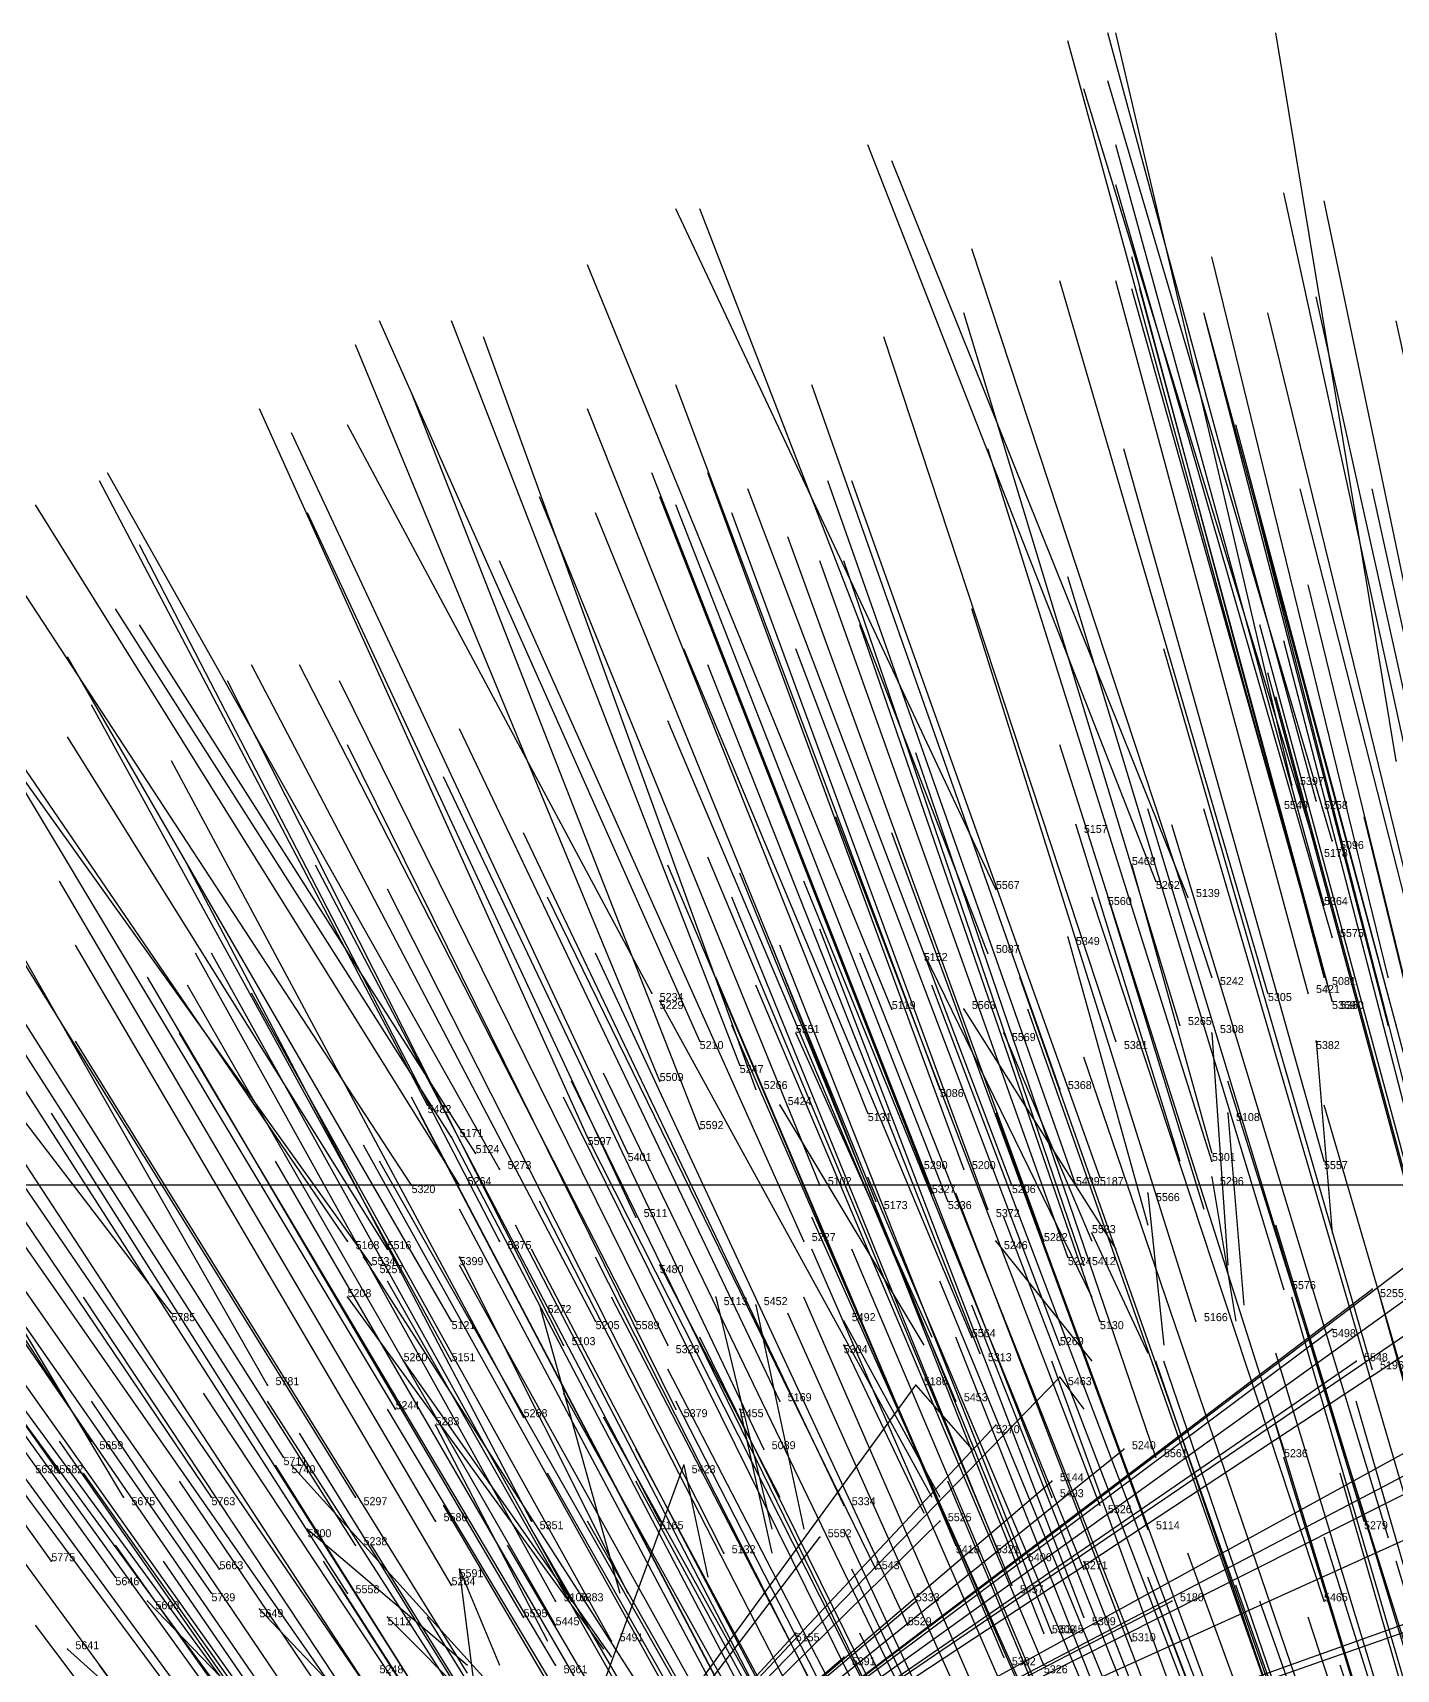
# Model space of a CAD drawing. Extents: x -0.5 to 0.59, y -0.5 to 0.59.
# Drawn here: x -0.2843 to -0.114, y 0.3705 to 0.575 of the extents above; entities that cross this region are included whole.
import ezdxf

# ---------------------------------------------------------------- set-up
doc = ezdxf.new("R2010")
doc.units = 0
for name, color, linetype in [('Clients', 3, 'CONTINUOUS'), ('Facilities', 3, 'CONTINUOUS'), ('Facilities_lines', 3, 'CONTINUOUS'), ('Min_max_boxes', 1, 'CONTINUOUS'), ('Normals', 1, 'CONTINUOUS'), ('Source_points', 5, 'CONTINUOUS'), ('Text', 3, 'CONTINUOUS')]:
    doc.layers.add(name, color=color, linetype=linetype)

msp = doc.modelspace()

# ---------------------------------------------------------------- linework, layer by layer
at = {"layer": 'Clients', "color": 5}
for p in [(-0.117, 0.418, -1.25), (-0.122, 0.413, -1.25), (-0.119, 0.409, -1.25), (-0.156, 0.407, -1.25), (-0.174, 0.406, -1.25), (-0.164, 0.401, -1.25), (-0.148, 0.398, -1.25), (-0.203, 0.396, -1.25), (-0.157, 0.394, -1.25), (-0.171, 0.389, -1.25), (-0.186, 0.387, -1.25), (-0.231, 0.383, -1.25), (-0.174, 0.379, -1.25), (-0.142, 0.379, -1.25), (-0.189, 0.375, -1.25), (-0.183, 0.372, -1.25)]:
    msp.add_point(p, dxfattribs=at)
at = {"layer": 'Facilities', "color": 3}
for p in [(-0.114, 0.484, -1.242), (-0.127, 0.481, -1.244), (-0.129, 0.479, -1.24), (-0.124, 0.479, -1.237), (-0.154, 0.476, -1.25), (-0.124, 0.473, -1.222), (-0.122, 0.474, -1.223), (-0.147, 0.471, -1.25), (-0.144, 0.469, -1.226), (-0.164, 0.468, -1.24), (-0.15, 0.467, -1.25), (-0.14, 0.467, -1.219), (-0.123, 0.466, -1.206), (-0.155, 0.462, -1.25), (-0.122, 0.462, -1.195), (-0.173, 0.46, -1.25), (-0.165, 0.46, -1.222), (-0.137, 0.457, -1.192), (-0.123, 0.457, -1.183), (-0.115, 0.457, -1.179), (-0.207, 0.455, -1.25), (-0.206, 0.454, -1.25), (-0.13, 0.455, -1.183), (-0.125, 0.455, -1.18), (-0.122, 0.454, -1.175), (-0.122, 0.454, -1.175), (-0.177, 0.453, -1.217), (-0.168, 0.453, -1.25), (-0.189, 0.45, -1.25), (-0.163, 0.45, -1.25), (-0.141, 0.451, -1.182), (-0.137, 0.45, -1.25), (-0.115, 0.451, -1.163), (-0.114, 0.451, -1.163), (-0.201, 0.449, -1.229), (-0.149, 0.449, -1.182), (-0.124, 0.449, -1.25), (-0.196, 0.446, -1.217), (-0.206, 0.444, -1.225), (-0.194, 0.443, -1.209), (-0.171, 0.443, -1.187), (-0.156, 0.443, -1.175), (-0.235, 0.441, -1.25), (-0.191, 0.441, -1.25), (-0.18, 0.44, -1.188), (-0.135, 0.44, -1.25), (-0.201, 0.438, -1.205), (-0.232, 0.437, -1.25), (-0.215, 0.437, -1.217), (-0.229, 0.435, -1.25), (-0.21, 0.435, -1.208), (-0.137, 0.434, -1.138), (-0.123, 0.434, -1.127), (-0.226, 0.433, -1.221), (-0.173, 0.433, -1.167), (-0.168, 0.433, -1.161), (-0.151, 0.432, -1.143), (-0.137, 0.432, -1.25), (-0.237, 0.431, -1.23), (-0.231, 0.431, -1.224), (-0.186, 0.431, -1.175), (-0.172, 0.43, -1.159), (-0.162, 0.431, -1.151), (-0.154, 0.431, -1.145), (-0.145, 0.43, -1.25), (-0.179, 0.429, -1.161), (-0.17, 0.429, -1.153), (-0.165, 0.428, -1.147), (-0.209, 0.427, -1.19), (-0.245, 0.424, -1.224), (-0.226, 0.424, -1.2), (-0.188, 0.424, -1.159), (-0.164, 0.424, -1.25), (-0.158, 0.424, -1.132), (-0.152, 0.425, -1.25), (-0.243, 0.422, -1.25), (-0.24, 0.423, -1.25), (-0.231, 0.422, -1.25), (-0.155, 0.422, -1.124), (-0.242, 0.421, -1.214), (-0.206, 0.421, -1.25), (-0.153, 0.421, -1.121), (-0.128, 0.418, -1.093), (-0.245, 0.417, -1.25), (-0.221, 0.416, -1.25), (-0.199, 0.417, -1.25), (-0.194, 0.416, -1.25), (-0.267, 0.415, -1.233), (-0.232, 0.414, -1.186), (-0.214, 0.414, -1.165), (-0.209, 0.414, -1.159), (-0.183, 0.414, -1.25), (-0.151, 0.414, -1.101), (-0.139, 0.414, -1.092), (-0.167, 0.412, -1.113), (-0.238, 0.409, -1.25), (-0.232, 0.409, -1.177), (-0.218, 0.411, -1.163), (-0.205, 0.411, -1.148), (-0.183, 0.411, -1.25), (-0.166, 0.41, -1.105), (-0.156, 0.411, -1.1), (-0.117, 0.408, -1.062), (-0.255, 0.406, -1.199), (-0.239, 0.403, -1.173), (-0.204, 0.403, -1.128), (-0.196, 0.403, -1.25), (-0.191, 0.404, -1.118), (-0.169, 0.404, -1.095), (-0.234, 0.401, -1.25), (-0.223, 0.402, -1.151), (-0.277, 0.399, -1.213), (-0.253, 0.397, -1.177), (-0.193, 0.398, -1.106), (-0.144, 0.397, -1.056), (-0.128, 0.398, -1.044), (-0.281, 0.395, -1.213), (-0.252, 0.396, -1.25), (-0.273, 0.392, -1.193), (-0.262, 0.392, -1.179), (-0.244, 0.392, -1.154), (-0.183, 0.391, -1.08), (-0.157, 0.392, -1.055), (-0.151, 0.391, -1.047), (-0.234, 0.389, -1.135), (-0.222, 0.389, -1.119), (-0.206, 0.389, -1.1), (-0.118, 0.389, -1.016), (-0.25, 0.388, -1.25), (-0.145, 0.388, -1.036), (-0.115, 0.387, -1.01), (-0.244, 0.386, -1.141), (-0.198, 0.385, -1.082), (-0.169, 0.386, -1.053), (-0.164, 0.386, -1.048), (-0.282, 0.384, -1.192), (-0.261, 0.383, -1.159), (-0.179, 0.383, -1.057), (-0.161, 0.384, -1.041), (-0.153, 0.383, -1.032), (-0.274, 0.382, -1.175), (-0.232, 0.381, -1.116), (-0.162, 0.381, -1.034), (-0.27, 0.379, -1.25), (-0.262, 0.38, -1.154), (-0.245, 0.38, -1.13), (-0.219, 0.379, -1.094), (-0.217, 0.379, -1.091), (-0.123, 0.379, -0.997), (-0.256, 0.378, -1.25), (-0.24, 0.377, -1.25), (-0.223, 0.377, -1.095), (-0.153, 0.377, -1.016), (-0.219, 0.376, -1.089), (-0.175, 0.376, -1.038), (-0.158, 0.375, -1.018), (-0.157, 0.375, -1.016), (-0.28, 0.373, -1.25), (-0.212, 0.374, -1.075), (-0.147, 0.374, -1.006), (-0.219, 0.371, -1.076), (-0.163, 0.372, -1.015), (-0.158, 0.371, -1.007)]:
    msp.add_point(p, dxfattribs=at)
at = {"layer": 'Facilities_lines', "color": 3}
for q in [(-0.093, 0.431, -1.25), (-0.093, 0.423, -1.25), (-0.11, 0.423, -1.25), (-0.103, 0.419, -1.25), (-0.117, 0.418, -1.25), (-0.122, 0.413, -1.25), (-0.08, 0.412, -1.25), (-0.08, 0.409, -1.25), (-0.119, 0.409, -1.25), (-0.068, 0.407, -1.25), (-0.156, 0.407, -1.25), (-0.174, 0.406, -1.25), (-0.103, 0.403, -1.25), (-0.164, 0.401, -1.25), (-0.148, 0.398, -1.25), (-0.203, 0.396, -1.25), (-0.157, 0.394, -1.25), (-0.171, 0.389, -1.25), (-0.08, 0.388, -1.25), (-0.079, 0.387, -1.25), (-0.186, 0.387, -1.25), (-0.231, 0.383, -1.25), (-0.142, 0.379, -1.25), (-0.174, 0.379, -1.25), (-0.189, 0.375, -1.25), (-0.183, 0.372, -1.25)]:
    msp.add_line((-0.225, 0.336, -1.25), q, dxfattribs=at)
at = {"layer": 'Min_max_boxes', "color": 1}
msp.add_line((0.009, 0.431, -1.25), (-0.372, 0.431, -1.25), dxfattribs=at)
msp.add_line((0.009, 0.431, -1.25), (-0.372, 0.431, -1.25), dxfattribs=at)
at = {"layer": 'Normals', "color": 1}
for p, q in [((-0.124, 0.479, -1.237), (-0.15, 0.575, -1.242)), ((-0.127, 0.481, -1.244), (-0.149, 0.575, -1.269)), ((-0.114, 0.484, -1.242), (-0.129, 0.575, -1.279)), ((-0.129, 0.479, -1.24), (-0.155, 0.574, -1.253)), ((-0.122, 0.474, -1.223), (-0.15, 0.569, -1.218)), ((-0.124, 0.473, -1.222), (-0.153, 0.568, -1.212)), ((-0.144, 0.469, -1.226), (-0.18, 0.561, -1.216)), ((-0.123, 0.466, -1.206), (-0.149, 0.561, -1.185)), ((-0.14, 0.467, -1.219), (-0.177, 0.559, -1.209)), ((-0.122, 0.462, -1.195), (-0.149, 0.556, -1.174)), ((-0.108, 0.463, -1.189), (-0.128, 0.555, -1.154)), ((-0.164, 0.468, -1.24), (-0.204, 0.553, -1.275)), ((-0.165, 0.46, -1.222), (-0.201, 0.553, -1.214)), ((-0.104, 0.463, -1.186), (-0.123, 0.554, -1.149)), ((-0.137, 0.457, -1.192), (-0.167, 0.548, -1.164)), ((-0.123, 0.457, -1.183), (-0.147, 0.547, -1.145)), ((-0.115, 0.457, -1.179), (-0.137, 0.547, -1.141)), ((-0.177, 0.453, -1.217), (-0.215, 0.546, -1.22)), ((-0.13, 0.455, -1.183), (-0.156, 0.544, -1.145)), ((-0.125, 0.455, -1.18), (-0.149, 0.544, -1.142)), ((-0.122, 0.454, -1.175), (-0.147, 0.543, -1.137)), ((-0.122, 0.454, -1.175), (-0.146, 0.543, -1.137)), ((-0.104, 0.452, -1.159), (-0.124, 0.542, -1.122)), ((-0.141, 0.451, -1.182), (-0.168, 0.54, -1.144)), ((-0.114, 0.451, -1.163), (-0.138, 0.54, -1.125)), ((-0.115, 0.451, -1.163), (-0.138, 0.54, -1.125)), ((-0.108, 0.45, -1.157), (-0.13, 0.54, -1.119)), ((-0.201, 0.449, -1.229), (-0.241, 0.539, -1.247)), ((-0.196, 0.446, -1.217), (-0.232, 0.539, -1.22)), ((-0.094, 0.448, -1.144), (-0.114, 0.539, -1.107)), ((-0.206, 0.444, -1.225), (-0.244, 0.536, -1.236)), ((-0.194, 0.443, -1.209), (-0.228, 0.537, -1.199)), ((-0.149, 0.449, -1.182), (-0.178, 0.537, -1.146)), ((-0.201, 0.438, -1.205), (-0.237, 0.53, -1.19)), ((-0.171, 0.443, -1.187), (-0.204, 0.531, -1.154)), ((-0.156, 0.443, -1.175), (-0.187, 0.531, -1.138)), ((-0.215, 0.437, -1.217), (-0.256, 0.528, -1.213)), ((-0.18, 0.44, -1.188), (-0.215, 0.528, -1.157)), ((-0.207, 0.455, -1.25), (-0.245, 0.526, -1.31)), ((-0.11, 0.436, -1.125), (-0.134, 0.526, -1.088)), ((-0.21, 0.435, -1.208), (-0.252, 0.525, -1.197)), ((-0.137, 0.434, -1.138), (-0.165, 0.523, -1.101)), ((-0.123, 0.434, -1.127), (-0.148, 0.523, -1.09)), ((-0.226, 0.433, -1.221), (-0.275, 0.52, -1.22)), ((-0.173, 0.433, -1.167), (-0.207, 0.52, -1.13)), ((-0.168, 0.433, -1.161), (-0.2, 0.52, -1.124)), ((-0.235, 0.441, -1.25), (-0.276, 0.519, -1.296)), ((-0.162, 0.431, -1.151), (-0.195, 0.518, -1.115)), ((-0.154, 0.431, -1.145), (-0.185, 0.519, -1.108)), ((-0.151, 0.432, -1.143), (-0.182, 0.519, -1.106)), ((-0.103, 0.428, -1.1), (-0.126, 0.518, -1.064)), ((-0.097, 0.427, -1.095), (-0.117, 0.518, -1.058)), ((-0.231, 0.431, -1.224), (-0.284, 0.516, -1.232)), ((-0.186, 0.431, -1.175), (-0.221, 0.517, -1.138)), ((-0.172, 0.43, -1.159), (-0.206, 0.517, -1.122)), ((-0.17, 0.429, -1.153), (-0.204, 0.516, -1.117)), ((-0.209, 0.427, -1.19), (-0.25, 0.515, -1.165)), ((-0.179, 0.429, -1.161), (-0.214, 0.515, -1.125)), ((-0.165, 0.428, -1.147), (-0.197, 0.515, -1.11)), ((-0.108, 0.424, -1.095), (-0.131, 0.514, -1.058)), ((-0.237, 0.431, -1.23), (-0.29, 0.512, -1.257)), ((-0.158, 0.424, -1.132), (-0.19, 0.512, -1.095)), ((-0.226, 0.424, -1.2), (-0.271, 0.511, -1.181)), ((-0.188, 0.424, -1.159), (-0.226, 0.509, -1.122)), ((-0.155, 0.422, -1.124), (-0.186, 0.509, -1.086)), ((-0.153, 0.421, -1.121), (-0.183, 0.509, -1.083)), ((-0.245, 0.424, -1.224), (-0.301, 0.506, -1.234)), ((-0.128, 0.418, -1.093), (-0.155, 0.507, -1.056)), ((-0.103, 0.416, -1.071), (-0.125, 0.506, -1.034)), ((-0.242, 0.421, -1.214), (-0.3, 0.502, -1.214)), ((-0.232, 0.437, -1.25), (-0.274, 0.503, -1.313)), ((-0.139, 0.414, -1.092), (-0.167, 0.503, -1.055)), ((-0.229, 0.435, -1.25), (-0.271, 0.501, -1.313)), ((-0.151, 0.414, -1.101), (-0.181, 0.501, -1.064)), ((-0.107, 0.412, -1.064), (-0.131, 0.501, -1.026)), ((-0.105, 0.41, -1.057), (-0.128, 0.499, -1.019)), ((-0.232, 0.414, -1.186), (-0.28, 0.497, -1.159)), ((-0.167, 0.412, -1.113), (-0.203, 0.498, -1.075)), ((-0.156, 0.411, -1.1), (-0.189, 0.498, -1.062)), ((-0.117, 0.408, -1.062), (-0.143, 0.498, -1.025)), ((-0.214, 0.414, -1.165), (-0.257, 0.496, -1.127)), ((-0.209, 0.414, -1.159), (-0.251, 0.496, -1.121)), ((-0.166, 0.41, -1.105), (-0.2, 0.496, -1.067)), ((-0.106, 0.406, -1.048), (-0.13, 0.495, -1.01)), ((-0.218, 0.411, -1.163), (-0.26, 0.494, -1.126)), ((-0.205, 0.411, -1.148), (-0.246, 0.494, -1.11)), ((-0.267, 0.415, -1.233), (-0.326, 0.492, -1.259)), ((-0.255, 0.406, -1.199), (-0.304, 0.492, -1.186)), ((-0.232, 0.409, -1.177), (-0.277, 0.491, -1.14)), ((-0.105, 0.403, -1.041), (-0.129, 0.492, -1.003)), ((-0.169, 0.404, -1.095), (-0.205, 0.489, -1.058)), ((-0.24, 0.423, -1.25), (-0.28, 0.487, -1.317)), ((-0.191, 0.404, -1.118), (-0.231, 0.488, -1.081)), ((-0.204, 0.403, -1.128), (-0.245, 0.486, -1.09)), ((-0.144, 0.397, -1.056), (-0.174, 0.485, -1.019)), ((-0.128, 0.398, -1.044), (-0.156, 0.486, -1.007)), ((-0.239, 0.403, -1.173), (-0.287, 0.483, -1.136)), ((-0.223, 0.402, -1.151), (-0.267, 0.484, -1.113)), ((-0.277, 0.399, -1.213), (-0.331, 0.482, -1.219)), ((-0.193, 0.398, -1.106), (-0.233, 0.482, -1.068)), ((-0.157, 0.392, -1.055), (-0.191, 0.479, -1.018)), ((-0.281, 0.395, -1.213), (-0.339, 0.477, -1.218)), ((-0.273, 0.392, -1.193), (-0.324, 0.477, -1.178)), ((-0.151, 0.391, -1.047), (-0.184, 0.477, -1.01)), ((-0.118, 0.389, -1.016), (-0.145, 0.478, -0.979)), ((-0.112, 0.389, -1.012), (-0.138, 0.478, -0.975)), ((-0.096, 0.387, -0.997), (-0.118, 0.477, -0.959)), ((-0.253, 0.397, -1.177), (-0.303, 0.475, -1.14)), ((-0.183, 0.391, -1.08), (-0.223, 0.475, -1.043)), ((-0.145, 0.388, -1.036), (-0.177, 0.475, -0.998)), ((-0.154, 0.476, -1.25), (-0.141, 0.434, -1.16)), ((-0.115, 0.387, -1.01), (-0.142, 0.476, -0.972)), ((-0.244, 0.392, -1.154), (-0.293, 0.471, -1.117)), ((-0.222, 0.389, -1.119), (-0.265, 0.471, -1.082)), ((-0.206, 0.389, -1.1), (-0.249, 0.471, -1.063)), ((-0.169, 0.386, -1.053), (-0.205, 0.471, -1.016)), ((-0.164, 0.386, -1.048), (-0.2, 0.472, -1.011)), ((-0.147, 0.471, -1.25), (-0.137, 0.435, -1.157)), ((-0.262, 0.392, -1.179), (-0.314, 0.469, -1.142)), ((-0.234, 0.389, -1.135), (-0.281, 0.469, -1.098)), ((-0.161, 0.384, -1.041), (-0.196, 0.47, -1.004)), ((-0.153, 0.383, -1.032), (-0.188, 0.469, -0.995)), ((-0.198, 0.385, -1.082), (-0.24, 0.468, -1.045)), ((-0.179, 0.383, -1.057), (-0.22, 0.467, -1.021)), ((-0.162, 0.381, -1.034), (-0.197, 0.467, -0.997)), ((-0.123, 0.379, -0.997), (-0.152, 0.467, -0.959)), ((-0.15, 0.467, -1.25), (-0.138, 0.428, -1.158)), ((-0.282, 0.384, -1.192), (-0.34, 0.465, -1.181)), ((-0.244, 0.386, -1.141), (-0.294, 0.465, -1.105)), ((-0.153, 0.377, -1.016), (-0.186, 0.463, -0.978)), ((-0.232, 0.381, -1.116), (-0.279, 0.461, -1.078)), ((-0.158, 0.375, -1.018), (-0.192, 0.461, -0.98)), ((-0.157, 0.375, -1.016), (-0.191, 0.461, -0.979)), ((-0.155, 0.462, -1.25), (-0.145, 0.426, -1.157)), ((-0.261, 0.383, -1.159), (-0.314, 0.459, -1.121)), ((-0.219, 0.379, -1.094), (-0.264, 0.46, -1.056)), ((-0.217, 0.379, -1.091), (-0.262, 0.46, -1.054)), ((-0.175, 0.376, -1.038), (-0.214, 0.46, -1.001)), ((-0.147, 0.374, -1.006), (-0.181, 0.46, -0.967)), ((-0.173, 0.46, -1.25), (-0.152, 0.417, -1.162)), ((-0.274, 0.382, -1.175), (-0.328, 0.457, -1.138)), ((-0.245, 0.38, -1.13), (-0.295, 0.458, -1.093)), ((-0.223, 0.377, -1.095), (-0.27, 0.457, -1.057)), ((-0.163, 0.372, -1.015), (-0.199, 0.457, -0.977)), ((-0.13, 0.369, -0.979), (-0.161, 0.457, -0.941)), ((-0.262, 0.38, -1.154), (-0.315, 0.456, -1.116)), ((-0.219, 0.376, -1.089), (-0.265, 0.456, -1.051)), ((-0.212, 0.374, -1.075), (-0.257, 0.455, -1.037)), ((-0.206, 0.454, -1.25), (-0.172, 0.392, -1.179)), ((-0.158, 0.371, -1.007), (-0.194, 0.456, -0.97)), ((-0.139, 0.369, -0.987), (-0.172, 0.456, -0.95)), ((-0.168, 0.453, -1.25), (-0.149, 0.423, -1.156)), ((-0.129, 0.365, -0.968), (-0.16, 0.453, -0.931)), ((-0.219, 0.371, -1.076), (-0.266, 0.45, -1.038)), ((-0.16, 0.366, -0.999), (-0.197, 0.451, -0.961)), ((-0.189, 0.45, -1.25), (-0.172, 0.412, -1.159)), ((-0.163, 0.45, -1.25), (-0.152, 0.424, -1.154)), ((-0.137, 0.45, -1.25), (-0.135, 0.421, -1.154)), ((-0.23, 0.37, -1.089), (-0.279, 0.449, -1.051)), ((-0.124, 0.449, -1.25), (-0.122, 0.425, -1.153)), ((-0.243, 0.369, -1.105), (-0.294, 0.447, -1.068)), ((-0.123, 0.359, -0.949), (-0.153, 0.447, -0.912)), ((-0.176, 0.36, -1.003), (-0.217, 0.444, -0.965)), ((-0.173, 0.362, -1.003), (-0.213, 0.445, -0.965)), ((-0.107, 0.355, -0.927), (-0.135, 0.444, -0.89)), ((-0.259, 0.367, -1.123), (-0.314, 0.442, -1.085)), ((-0.241, 0.366, -1.095), (-0.293, 0.442, -1.058)), ((-0.194, 0.36, -1.022), (-0.237, 0.442, -0.985)), ((-0.177, 0.359, -1.001), (-0.218, 0.442, -0.964)), ((-0.232, 0.361, -1.074), (-0.282, 0.44, -1.036)), ((-0.193, 0.358, -1.017), (-0.236, 0.44, -0.98)), ((-0.191, 0.441, -1.25), (-0.173, 0.411, -1.156)), ((-0.132, 0.353, -0.942), (-0.164, 0.44, -0.905)), ((-0.135, 0.44, -1.25), (-0.133, 0.416, -1.153)), ((-0.097, 0.352, -0.913), (-0.123, 0.441, -0.876)), ((-0.263, 0.364, -1.123), (-0.318, 0.439, -1.086)), ((-0.258, 0.364, -1.116), (-0.313, 0.439, -1.079)), ((-0.198, 0.355, -1.016), (-0.243, 0.436, -0.98)), ((-0.189, 0.355, -1.006), (-0.232, 0.437, -0.969)), ((-0.173, 0.354, -0.985), (-0.215, 0.437, -0.948)), ((-0.262, 0.361, -1.115), (-0.317, 0.435, -1.078)), ((-0.207, 0.353, -1.024), (-0.254, 0.434, -0.987)), ((-0.195, 0.353, -1.008), (-0.241, 0.434, -0.972)), ((-0.239, 0.357, -1.074), (-0.292, 0.433, -1.037)), ((-0.144, 0.347, -0.939), (-0.18, 0.432, -0.902)), ((-0.137, 0.432, -1.25), (-0.134, 0.414, -1.152)), ((-0.249, 0.355, -1.085), (-0.303, 0.431, -1.048)), ((-0.136, 0.344, -0.925), (-0.169, 0.43, -0.887)), ((-0.145, 0.43, -1.25), (-0.143, 0.411, -1.152)), ((-0.188, 0.347, -0.985), (-0.231, 0.428, -0.948)), ((-0.179, 0.347, -0.976), (-0.221, 0.429, -0.938)), ((-0.181, 0.343, -0.97), (-0.224, 0.426, -0.933)), ((-0.149, 0.342, -0.933), (-0.187, 0.427, -0.896)), ((-0.13, 0.341, -0.912), (-0.163, 0.427, -0.875)), ((-0.102, 0.337, -0.881), (-0.129, 0.426, -0.844)), ((-0.164, 0.424, -1.25), (-0.152, 0.409, -1.152)), ((-0.152, 0.425, -1.25), (-0.145, 0.41, -1.151)), ((-0.243, 0.422, -1.25), (-0.207, 0.366, -1.175)), ((-0.231, 0.422, -1.25), (-0.21, 0.38, -1.162)), ((-0.179, 0.341, -0.964), (-0.222, 0.423, -0.926)), ((-0.172, 0.339, -0.95), (-0.214, 0.422, -0.913)), ((-0.15, 0.338, -0.924), (-0.187, 0.423, -0.887)), ((-0.146, 0.338, -0.919), (-0.182, 0.423, -0.881)), ((-0.239, 0.344, -1.048), (-0.292, 0.421, -1.011)), ((-0.186, 0.34, -0.968), (-0.231, 0.421, -0.931)), ((-0.206, 0.421, -1.25), (-0.191, 0.392, -1.156)), ((-0.194, 0.338, -0.975), (-0.24, 0.419, -0.938)), ((-0.136, 0.334, -0.9), (-0.171, 0.419, -0.863)), ((-0.117, 0.418, -1.25), (-0.117, 0.418, -1.15)), ((-0.243, 0.341, -1.046), (-0.297, 0.416, -1.009)), ((-0.227, 0.34, -1.022), (-0.278, 0.417, -0.984)), ((-0.245, 0.417, -1.25), (-0.213, 0.373, -1.166)), ((-0.221, 0.416, -1.25), (-0.211, 0.38, -1.157)), ((-0.169, 0.334, -0.935), (-0.212, 0.417, -0.899)), ((-0.199, 0.417, -1.25), (-0.192, 0.388, -1.154)), ((-0.194, 0.416, -1.25), (-0.188, 0.388, -1.154)), ((-0.151, 0.332, -0.912), (-0.188, 0.417, -0.874)), ((-0.133, 0.33, -0.889), (-0.167, 0.416, -0.852)), ((-0.101, 0.328, -0.858), (-0.127, 0.417, -0.82)), ((-0.091, 0.327, -0.85), (-0.116, 0.417, -0.812)), ((-0.152, 0.33, -0.909), (-0.19, 0.415, -0.871)), ((-0.183, 0.414, -1.25), (-0.171, 0.392, -1.153)), ((-0.16, 0.329, -0.915), (-0.201, 0.412, -0.877)), ((-0.135, 0.326, -0.882), (-0.169, 0.412, -0.845)), ((-0.122, 0.413, -1.25), (-0.122, 0.413, -1.15)), ((-0.238, 0.409, -1.25), (-0.212, 0.372, -1.161)), ((-0.183, 0.411, -1.25), (-0.173, 0.39, -1.153)), ((-0.125, 0.321, -0.862), (-0.157, 0.409, -0.826)), ((-0.114, 0.321, -0.853), (-0.144, 0.409, -0.816)), ((-0.113, 0.321, -0.851), (-0.143, 0.409, -0.814)), ((-0.102, 0.321, -0.843), (-0.129, 0.41, -0.806)), ((-0.119, 0.409, -1.25), (-0.119, 0.409, -1.15)), ((-0.162, 0.325, -0.909), (-0.205, 0.408, -0.871)), ((-0.156, 0.407, -1.25), (-0.153, 0.403, -1.15)), ((-0.212, 0.328, -0.975), (-0.263, 0.405, -0.939)), ((-0.173, 0.324, -0.919), (-0.218, 0.405, -0.882)), ((-0.174, 0.406, -1.25), (-0.167, 0.398, -1.151)), ((-0.225, 0.327, -0.993), (-0.277, 0.404, -0.956)), ((-0.205, 0.326, -0.963), (-0.255, 0.404, -0.926)), ((-0.192, 0.323, -0.939), (-0.24, 0.403, -0.902)), ((-0.162, 0.322, -0.9), (-0.204, 0.404, -0.862)), ((-0.196, 0.403, -1.25), (-0.192, 0.385, -1.152)), ((-0.093, 0.314, -0.82), (-0.119, 0.404, -0.783)), ((-0.234, 0.401, -1.25), (-0.22, 0.374, -1.155)), ((-0.168, 0.321, -0.905), (-0.213, 0.402, -0.868)), ((-0.164, 0.401, -1.25), (-0.164, 0.401, -1.15)), ((-0.102, 0.312, -0.82), (-0.129, 0.401, -0.783)), ((-0.228, 0.323, -0.989), (-0.281, 0.399, -0.952)), ((-0.202, 0.321, -0.949), (-0.251, 0.4, -0.911)), ((-0.24, 0.322, -1.004), (-0.295, 0.397, -0.967)), ((-0.165, 0.316, -0.892), (-0.209, 0.398, -0.854)), ((-0.148, 0.398, -1.25), (-0.148, 0.398, -1.15)), ((-0.101, 0.309, -0.812), (-0.128, 0.397, -0.775)), ((-0.224, 0.319, -0.974), (-0.278, 0.395, -0.938)), ((-0.205, 0.318, -0.945), (-0.254, 0.396, -0.908)), ((-0.252, 0.396, -1.25), (-0.223, 0.364, -1.16)), ((-0.174, 0.314, -0.897), (-0.22, 0.395, -0.86)), ((-0.203, 0.396, -1.25), (-0.2, 0.382, -1.151)), ((-0.095, 0.305, -0.799), (-0.121, 0.395, -0.763)), ((-0.214, 0.317, -0.956), (-0.266, 0.394, -0.919)), ((-0.165, 0.313, -0.884), (-0.209, 0.394, -0.847)), ((-0.134, 0.308, -0.84), (-0.17, 0.394, -0.803)), ((-0.157, 0.394, -1.25), (-0.157, 0.394, -1.15)), ((-0.186, 0.311, -0.907), (-0.233, 0.391, -0.87)), ((-0.169, 0.308, -0.88), (-0.215, 0.389, -0.842)), ((-0.171, 0.389, -1.25), (-0.171, 0.389, -1.15)), ((-0.25, 0.388, -1.25), (-0.23, 0.371, -1.154)), ((-0.175, 0.307, -0.885), (-0.222, 0.388, -0.848)), ((-0.186, 0.387, -1.25), (-0.186, 0.387, -1.15)), ((-0.144, 0.304, -0.841), (-0.183, 0.388, -0.803)), ((-0.095, 0.298, -0.782), (-0.123, 0.387, -0.745)), ((-0.22, 0.31, -0.952), (-0.274, 0.386, -0.915)), ((-0.193, 0.307, -0.908), (-0.242, 0.386, -0.871)), ((-0.178, 0.306, -0.885), (-0.225, 0.386, -0.847)), ((-0.108, 0.297, -0.791), (-0.14, 0.385, -0.754)), ((-0.215, 0.307, -0.938), (-0.268, 0.384, -0.9)), ((-0.198, 0.306, -0.91), (-0.248, 0.384, -0.874)), ((-0.231, 0.383, -1.25), (-0.226, 0.371, -1.151)), ((-0.142, 0.299, -0.828), (-0.182, 0.383, -0.79)), ((-0.142, 0.299, -0.828), (-0.182, 0.383, -0.79)), ((-0.119, 0.297, -0.8), (-0.153, 0.384, -0.763)), ((-0.087, 0.295, -0.768), (-0.114, 0.384, -0.731)), ((-0.196, 0.303, -0.902), (-0.246, 0.381, -0.865)), ((-0.112, 0.295, -0.788), (-0.145, 0.382, -0.751)), ((-0.112, 0.296, -0.79), (-0.145, 0.382, -0.754)), ((-0.103, 0.293, -0.776), (-0.134, 0.381, -0.739)), ((-0.27, 0.379, -1.25), (-0.239, 0.347, -1.16)), ((-0.174, 0.379, -1.25), (-0.174, 0.379, -1.15)), ((-0.142, 0.379, -1.25), (-0.142, 0.379, -1.15)), ((-0.1, 0.291, -0.769), (-0.131, 0.379, -0.732)), ((-0.256, 0.378, -1.25), (-0.235, 0.356, -1.155)), ((-0.24, 0.377, -1.25), (-0.226, 0.363, -1.152)), ((-0.186, 0.298, -0.879), (-0.235, 0.377, -0.841)), ((-0.096, 0.289, -0.76), (-0.125, 0.377, -0.723)), ((-0.228, 0.302, -0.945), (-0.284, 0.376, -0.908)), ((-0.189, 0.375, -1.25), (-0.189, 0.375, -1.15)), ((-0.14, 0.292, -0.809), (-0.181, 0.375, -0.772)), ((-0.28, 0.373, -1.25), (-0.233, 0.331, -1.172)), ((-0.221, 0.296, -0.925), (-0.276, 0.371, -0.888)), ((-0.183, 0.372, -1.25), (-0.183, 0.372, -1.15)), ((-0.091, 0.283, -0.743), (-0.121, 0.371, -0.705))]:
    msp.add_line(p, q, dxfattribs=at)
at = {"layer": 'Source_points', "color": 5}
for p in [(-0.114, 0.484, -1.242), (-0.127, 0.481, -1.244), (-0.129, 0.479, -1.24), (-0.124, 0.479, -1.237), (-0.154, 0.476, -1.25), (-0.124, 0.473, -1.222), (-0.122, 0.474, -1.223), (-0.147, 0.471, -1.25), (-0.144, 0.469, -1.226), (-0.164, 0.468, -1.24), (-0.15, 0.467, -1.25), (-0.14, 0.467, -1.219), (-0.123, 0.466, -1.206), (-0.155, 0.462, -1.25), (-0.122, 0.462, -1.195), (-0.173, 0.46, -1.25), (-0.165, 0.46, -1.222), (-0.137, 0.457, -1.192), (-0.123, 0.457, -1.183), (-0.115, 0.457, -1.179), (-0.207, 0.455, -1.25), (-0.206, 0.454, -1.25), (-0.13, 0.455, -1.183), (-0.125, 0.455, -1.18), (-0.122, 0.454, -1.175), (-0.122, 0.454, -1.175), (-0.177, 0.453, -1.217), (-0.168, 0.453, -1.25), (-0.189, 0.45, -1.25), (-0.163, 0.45, -1.25), (-0.141, 0.451, -1.182), (-0.137, 0.45, -1.25), (-0.115, 0.451, -1.163), (-0.114, 0.451, -1.163), (-0.201, 0.449, -1.229), (-0.149, 0.449, -1.182), (-0.124, 0.449, -1.25), (-0.196, 0.446, -1.217), (-0.206, 0.444, -1.225), (-0.194, 0.443, -1.209), (-0.171, 0.443, -1.187), (-0.156, 0.443, -1.175), (-0.235, 0.441, -1.25), (-0.191, 0.441, -1.25), (-0.18, 0.44, -1.188), (-0.135, 0.44, -1.25), (-0.201, 0.438, -1.205), (-0.232, 0.437, -1.25), (-0.215, 0.437, -1.217), (-0.229, 0.435, -1.25), (-0.21, 0.435, -1.208), (-0.137, 0.434, -1.138), (-0.123, 0.434, -1.127), (-0.226, 0.433, -1.221), (-0.173, 0.433, -1.167), (-0.168, 0.433, -1.161), (-0.151, 0.432, -1.143), (-0.137, 0.432, -1.25), (-0.237, 0.431, -1.23), (-0.231, 0.431, -1.224), (-0.186, 0.431, -1.175), (-0.172, 0.43, -1.159), (-0.162, 0.431, -1.151), (-0.154, 0.431, -1.145), (-0.145, 0.43, -1.25), (-0.179, 0.429, -1.161), (-0.17, 0.429, -1.153), (-0.165, 0.428, -1.147), (-0.209, 0.427, -1.19), (-0.245, 0.424, -1.224), (-0.226, 0.424, -1.2), (-0.188, 0.424, -1.159), (-0.164, 0.424, -1.25), (-0.158, 0.424, -1.132), (-0.152, 0.425, -1.25), (-0.243, 0.422, -1.25), (-0.24, 0.423, -1.25), (-0.231, 0.422, -1.25), (-0.155, 0.422, -1.124), (-0.242, 0.421, -1.214), (-0.206, 0.421, -1.25), (-0.153, 0.421, -1.121), (-0.128, 0.418, -1.093), (-0.117, 0.418, -1.25), (-0.245, 0.417, -1.25), (-0.221, 0.416, -1.25), (-0.199, 0.417, -1.25), (-0.194, 0.416, -1.25), (-0.267, 0.415, -1.233), (-0.232, 0.414, -1.186), (-0.214, 0.414, -1.165), (-0.209, 0.414, -1.159), (-0.183, 0.414, -1.25), (-0.151, 0.414, -1.101), (-0.139, 0.414, -1.092), (-0.167, 0.412, -1.113), (-0.122, 0.413, -1.25), (-0.238, 0.409, -1.25), (-0.232, 0.409, -1.177), (-0.218, 0.411, -1.163), (-0.205, 0.411, -1.148), (-0.183, 0.411, -1.25), (-0.166, 0.41, -1.105), (-0.156, 0.411, -1.1), (-0.119, 0.409, -1.25), (-0.156, 0.407, -1.25), (-0.117, 0.408, -1.062), (-0.255, 0.406, -1.199), (-0.174, 0.406, -1.25), (-0.239, 0.403, -1.173), (-0.204, 0.403, -1.128), (-0.196, 0.403, -1.25), (-0.191, 0.404, -1.118), (-0.169, 0.404, -1.095), (-0.234, 0.401, -1.25), (-0.223, 0.402, -1.151), (-0.164, 0.401, -1.25), (-0.277, 0.399, -1.213), (-0.253, 0.397, -1.177), (-0.193, 0.398, -1.106), (-0.148, 0.398, -1.25), (-0.144, 0.397, -1.056), (-0.128, 0.398, -1.044), (-0.281, 0.395, -1.213), (-0.252, 0.396, -1.25), (-0.203, 0.396, -1.25), (-0.157, 0.394, -1.25), (-0.273, 0.392, -1.193), (-0.262, 0.392, -1.179), (-0.244, 0.392, -1.154), (-0.183, 0.391, -1.08), (-0.157, 0.392, -1.055), (-0.151, 0.391, -1.047), (-0.234, 0.389, -1.135), (-0.222, 0.389, -1.119), (-0.206, 0.389, -1.1), (-0.171, 0.389, -1.25), (-0.118, 0.389, -1.016), (-0.25, 0.388, -1.25), (-0.186, 0.387, -1.25), (-0.145, 0.388, -1.036), (-0.115, 0.387, -1.01), (-0.244, 0.386, -1.141), (-0.198, 0.385, -1.082), (-0.169, 0.386, -1.053), (-0.164, 0.386, -1.048), (-0.282, 0.384, -1.192), (-0.261, 0.383, -1.159), (-0.231, 0.383, -1.25), (-0.179, 0.383, -1.057), (-0.161, 0.384, -1.041), (-0.153, 0.383, -1.032), (-0.274, 0.382, -1.175), (-0.232, 0.381, -1.116), (-0.162, 0.381, -1.034), (-0.27, 0.379, -1.25), (-0.262, 0.38, -1.154), (-0.245, 0.38, -1.13), (-0.219, 0.379, -1.094), (-0.217, 0.379, -1.091), (-0.174, 0.379, -1.25), (-0.142, 0.379, -1.25), (-0.123, 0.379, -0.997), (-0.256, 0.378, -1.25), (-0.24, 0.377, -1.25), (-0.223, 0.377, -1.095), (-0.153, 0.377, -1.016), (-0.219, 0.376, -1.089), (-0.189, 0.375, -1.25), (-0.175, 0.376, -1.038), (-0.158, 0.375, -1.018), (-0.157, 0.375, -1.016), (-0.28, 0.373, -1.25), (-0.212, 0.374, -1.075), (-0.147, 0.374, -1.006), (-0.219, 0.371, -1.076), (-0.183, 0.372, -1.25), (-0.163, 0.372, -1.015), (-0.158, 0.371, -1.007)]:
    msp.add_point(p, dxfattribs=at)

# ---------------------------------------------------------------- texts
at = {"layer": 'Text', "color": 3}
for s, p in [('5397', (-0.126, 0.481, -1.244)), ('5540', (-0.128, 0.478, -1.24)), ('5258', (-0.123, 0.478, -1.237)), ('5157', (-0.153, 0.475, -1.25)), ('5178', (-0.123, 0.472, -1.222)), ('5096', (-0.121, 0.473, -1.223)), ('5468', (-0.147, 0.471, -1.25)), ('5567', (-0.164, 0.468, -1.24)), ('5262', (-0.144, 0.468, -1.226)), ('5560', (-0.15, 0.466, -1.25)), ('5139', (-0.139, 0.467, -1.219)), ('5364', (-0.123, 0.466, -1.206)), ('5575', (-0.121, 0.462, -1.195)), ('5087', (-0.164, 0.46, -1.222)), ('5349', (-0.154, 0.461, -1.25)), ('5152', (-0.173, 0.459, -1.25)), ('5242', (-0.136, 0.456, -1.192)), ('5081', (-0.122, 0.456, -1.183)), ('5234', (-0.206, 0.454, -1.25)), ('5229', (-0.206, 0.453, -1.25)), ('5119', (-0.177, 0.453, -1.217)), ('5563', (-0.167, 0.453, -1.25)), ('5305', (-0.13, 0.454, -1.183)), ('5421', (-0.124, 0.455, -1.18)), ('5369', (-0.122, 0.453, -1.175)), ('5360', (-0.121, 0.453, -1.175)), ('5265', (-0.14, 0.451, -1.182)), ('5551', (-0.189, 0.45, -1.25)), ('5569', (-0.162, 0.449, -1.25)), ('5308', (-0.136, 0.45, -1.25)), ('5210', (-0.201, 0.448, -1.229)), ('5381', (-0.148, 0.448, -1.182)), ('5382', (-0.124, 0.448, -1.25)), ('5247', (-0.196, 0.445, -1.217)), ('5509', (-0.206, 0.444, -1.225)), ('5266', (-0.193, 0.443, -1.209)), ('5368', (-0.155, 0.443, -1.175)), ('5424', (-0.19, 0.441, -1.25)), ('5086', (-0.171, 0.442, -1.187)), ('5482', (-0.235, 0.44, -1.25)), ('5131', (-0.18, 0.439, -1.188)), ('5108', (-0.134, 0.439, -1.25)), ('5171', (-0.231, 0.437, -1.25)), ('5592', (-0.201, 0.438, -1.205)), ('5124', (-0.229, 0.435, -1.25)), ('5597', (-0.215, 0.436, -1.217)), ('5273', (-0.225, 0.433, -1.221)), ('5401', (-0.21, 0.434, -1.208)), ('5290', (-0.173, 0.433, -1.167)), ('5200', (-0.167, 0.433, -1.161)), ('5301', (-0.137, 0.434, -1.138)), ('5557', (-0.123, 0.433, -1.127)), ('5264', (-0.23, 0.431, -1.224)), ('5102', (-0.185, 0.431, -1.175)), ('5439', (-0.154, 0.431, -1.145)), ('5187', (-0.151, 0.431, -1.143)), ('5296', (-0.136, 0.431, -1.25)), ('5320', (-0.237, 0.43, -1.23)), ('5327', (-0.172, 0.43, -1.159)), ('5206', (-0.162, 0.43, -1.151)), ('5566', (-0.144, 0.429, -1.25)), ('5511', (-0.208, 0.427, -1.19)), ('5173', (-0.178, 0.428, -1.161)), ('5336', (-0.17, 0.428, -1.153)), ('5372', (-0.164, 0.427, -1.147)), ('5533', (-0.152, 0.425, -1.25)), ('5168', (-0.244, 0.423, -1.224)), ('5516', (-0.24, 0.423, -1.25)), ('5375', (-0.225, 0.423, -1.2)), ('5227', (-0.187, 0.424, -1.159)), ('5246', (-0.163, 0.423, -1.25)), ('5282', (-0.158, 0.424, -1.132)), ('5534', (-0.242, 0.421, -1.25)), ('5399', (-0.231, 0.421, -1.25)), ('5224', (-0.155, 0.421, -1.124)), ('5412', (-0.152, 0.421, -1.121)), ('5257', (-0.241, 0.42, -1.214)), ('5480', (-0.206, 0.42, -1.25)), ('5208', (-0.245, 0.417, -1.25)), ('5576', (-0.127, 0.418, -1.093)), ('5255', (-0.116, 0.417, -1.25)), ('5272', (-0.22, 0.415, -1.25)), ('5113', (-0.198, 0.416, -1.25)), ('5452', (-0.193, 0.416, -1.25)), ('5785', (-0.267, 0.414, -1.233)), ('5121', (-0.232, 0.413, -1.186)), ('5205', (-0.214, 0.413, -1.165)), ('5589', (-0.209, 0.413, -1.159)), ('5492', (-0.182, 0.414, -1.25)), ('5130', (-0.151, 0.413, -1.101)), ('5166', (-0.138, 0.414, -1.092)), ('5103', (-0.217, 0.411, -1.163)), ('5564', (-0.167, 0.412, -1.113)), ('5269', (-0.156, 0.411, -1.1)), ('5498', (-0.122, 0.412, -1.25)), ('5260', (-0.238, 0.409, -1.25)), ('5151', (-0.232, 0.409, -1.177)), ('5323', (-0.204, 0.41, -1.148)), ('5304', (-0.183, 0.41, -1.25)), ('5313', (-0.165, 0.409, -1.105)), ('5548', (-0.118, 0.409, -1.25)), ('5196', (-0.116, 0.408, -1.062)), ('5781', (-0.254, 0.406, -1.199)), ('5186', (-0.173, 0.406, -1.25)), ('5463', (-0.155, 0.406, -1.25)), ('5169', (-0.19, 0.404, -1.118)), ('5453', (-0.168, 0.404, -1.095)), ('5244', (-0.239, 0.403, -1.173)), ('5268', (-0.223, 0.402, -1.151)), ('5379', (-0.203, 0.402, -1.128)), ('5455', (-0.196, 0.402, -1.25)), ('5283', (-0.234, 0.401, -1.25)), ('5270', (-0.164, 0.4, -1.25)), ('5659', (-0.276, 0.398, -1.213)), ('5089', (-0.192, 0.398, -1.106)), ('5240', (-0.147, 0.398, -1.25)), ('5711', (-0.253, 0.396, -1.177)), ('5561', (-0.143, 0.397, -1.056)), ('5236', (-0.128, 0.397, -1.044)), ('5638', (-0.284, 0.395, -1.219)), ('5682', (-0.281, 0.395, -1.213)), ('5740', (-0.252, 0.395, -1.25)), ('5423', (-0.202, 0.395, -1.25)), ('5144', (-0.156, 0.394, -1.25)), ('5493', (-0.156, 0.392, -1.055)), ('5675', (-0.272, 0.391, -1.193)), ('5763', (-0.262, 0.391, -1.179)), ('5297', (-0.243, 0.391, -1.154)), ('5334', (-0.182, 0.391, -1.08)), ('5526', (-0.15, 0.39, -1.047)), ('5586', (-0.233, 0.389, -1.135)), ('5351', (-0.221, 0.388, -1.119)), ('5165', (-0.206, 0.388, -1.1)), ('5525', (-0.17, 0.389, -1.25)), ('5114', (-0.144, 0.388, -1.036)), ('5279', (-0.118, 0.388, -1.016)), ('5800', (-0.25, 0.387, -1.25)), ('5238', (-0.243, 0.386, -1.141)), ('5552', (-0.185, 0.387, -1.25)), ('5775', (-0.282, 0.384, -1.192)), ('5132', (-0.197, 0.385, -1.082)), ('5418', (-0.169, 0.385, -1.053)), ('5321', (-0.164, 0.385, -1.048)), ('5406', (-0.16, 0.384, -1.041)), ('5663', (-0.261, 0.383, -1.159)), ('5591', (-0.231, 0.382, -1.25)), ('5543', (-0.179, 0.383, -1.057)), ('5271', (-0.153, 0.383, -1.032)), ('5646', (-0.274, 0.381, -1.175)), ('5558', (-0.244, 0.38, -1.13)), ('5284', (-0.232, 0.381, -1.116)), ('5457', (-0.161, 0.38, -1.034)), ('5690', (-0.269, 0.378, -1.25)), ('5739', (-0.262, 0.379, -1.154)), ('5106', (-0.218, 0.379, -1.094)), ('5383', (-0.216, 0.379, -1.091)), ('5333', (-0.174, 0.379, -1.25)), ('5180', (-0.141, 0.379, -1.25)), ('5465', (-0.123, 0.379, -0.997)), ('5649', (-0.256, 0.377, -1.25)), ('5112', (-0.24, 0.376, -1.25)), ('5595', (-0.223, 0.377, -1.095)), ('5445', (-0.219, 0.376, -1.089)), ('5529', (-0.175, 0.376, -1.038)), ('5309', (-0.152, 0.376, -1.016)), ('5491', (-0.211, 0.374, -1.075)), ('5155', (-0.189, 0.374, -1.25)), ('5303', (-0.157, 0.375, -1.018)), ('5345', (-0.156, 0.375, -1.016)), ('5310', (-0.147, 0.374, -1.006)), ('5641', (-0.279, 0.373, -1.25)), ('5248', (-0.241, 0.37, -1.25)), ('5361', (-0.218, 0.37, -1.076)), ('5391', (-0.182, 0.371, -1.25)), ('5302', (-0.162, 0.371, -1.015)), ('5326', (-0.158, 0.37, -1.007))]:
    msp.add_text(s, height=0.001, dxfattribs=at).set_placement(p)

doc.saveas('drawing.dxf')
